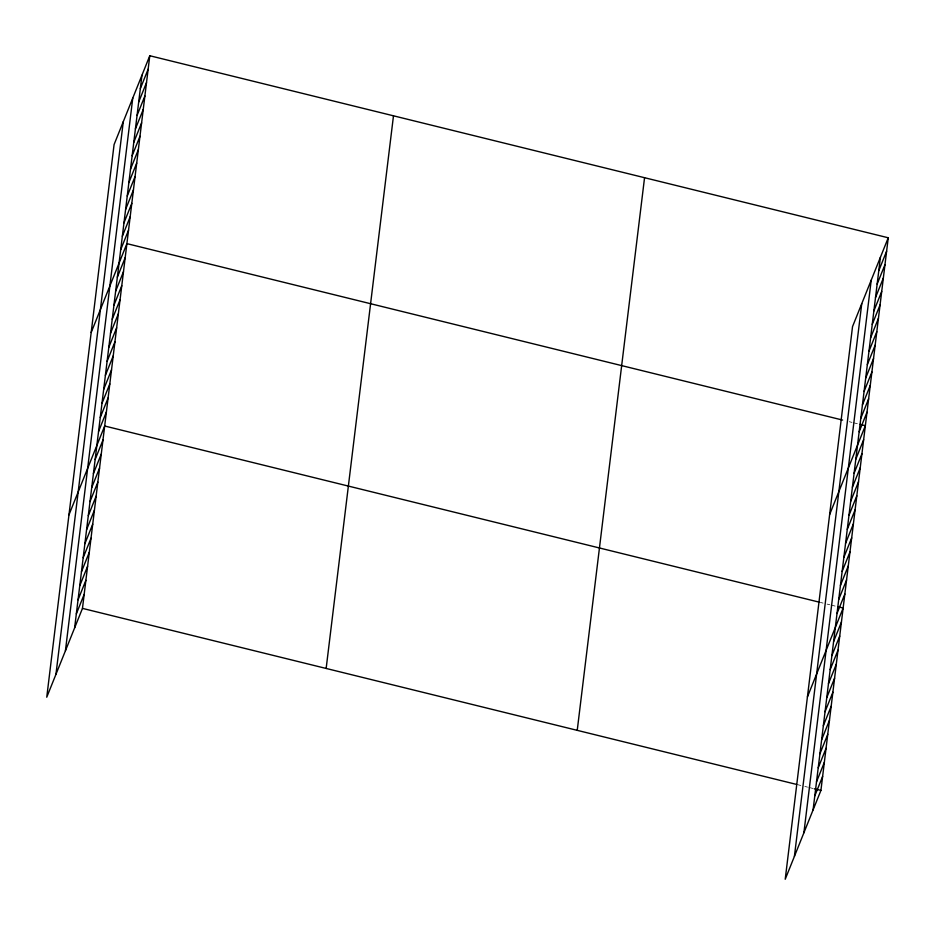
<?xml version="1.0" encoding="UTF-8"?>
<svg xmlns="http://www.w3.org/2000/svg" width="935" height="935" viewBox="0 0 935 935"><rect width="100%" height="100%" fill="white"/><g stroke="black" fill="none" stroke-linecap="round" stroke-linejoin="round"><path stroke-width="0.7" stroke-dasharray="4.67 3.51" d="M849.296 421.72L851.972 422.375M853.304 422.714L857.325 423.695M820.381 602.444L823.057 603.098M827.078 604.092L829.754 604.746M831.086 605.074L835.107 606.067M798.163 784.804L800.839 785.47M804.86 786.464L807.536 787.118M808.869 787.445L812.889 788.439"/><path stroke-width="1.4" d="M55.948 674.334L123.28 121.69M65.427 650.748L132.758 98.117M74.625 627.864L141.956 75.232M149.787 55.738L114.082 144.574L46.75 697.218L82.467 608.381L149.787 55.738L888.25 237.782L820.918 790.426L785.213 879.262L852.533 326.619L888.25 237.782M326.151 668.455L393.483 115.811M577.234 730.352L644.554 177.708M794.411 856.378L861.743 303.735M803.89 832.793L871.221 280.161M813.088 809.909L880.419 257.265M140.32 88.65L148.151 69.167M138.684 102.067L146.514 82.584M137.048 115.496L144.878 96.001M135.411 128.913L143.254 109.43M133.775 142.33L141.617 122.847M132.139 155.759L139.981 136.265M130.514 169.177L138.345 149.694M128.878 182.594L136.709 163.111M127.242 196.023L135.072 176.528M125.606 209.44L133.436 189.957M123.969 222.869L131.8 203.374M122.333 236.286L130.164 216.791M120.697 249.703L128.527 230.22M91.186 332.474L126.903 243.638L842.599 420.072M117.354 277.157L125.185 257.663M115.648 291.182L123.478 271.699M113.941 305.207L121.772 285.724M112.223 319.244L120.066 299.749M110.517 333.269L118.348 313.786M108.811 347.294L116.641 327.811M107.104 361.331L114.935 341.836M105.386 375.356L113.228 355.861M103.68 389.381L111.522 369.898M101.973 403.417L109.804 383.923M100.267 417.442L108.098 397.948M98.561 431.467L106.391 411.984M68.968 514.846L104.685 426.009L819.037 602.105M95.136 459.529L102.967 440.034M93.43 473.554L101.26 454.071M91.724 487.579L99.554 468.096M90.005 501.616L97.848 482.121M88.299 515.641L96.13 496.146M86.593 529.666L94.423 510.183M84.886 543.702L92.717 524.208M83.168 557.727L91.011 538.233M81.462 571.752L89.304 552.269M79.755 585.777L87.586 566.294M78.049 599.814L85.88 580.319M76.343 613.839L84.173 594.356M878.783 270.694L886.614 251.199M877.147 284.111L884.977 264.628M875.511 297.529L883.341 278.046M873.874 310.958L881.705 291.463M872.238 324.375L880.08 304.892M870.602 337.792L878.444 318.309M868.966 351.221L876.808 331.726M867.329 364.638L875.172 345.155M865.705 378.067L873.535 358.572M864.069 391.484L871.899 371.99M862.432 404.902L870.263 385.419M860.796 418.331L868.627 398.836M859.16 431.748L866.99 412.253M829.649 514.519L865.354 425.682L860.001 424.361M855.817 459.202L863.648 439.707M854.111 473.227L861.941 453.732M852.393 487.252L860.235 467.769M850.686 501.277L858.517 481.794M848.98 515.314L856.811 495.819M847.274 529.339L855.104 509.856M845.556 543.364L853.398 523.88M843.849 557.4L851.692 537.905M842.143 571.425L849.973 551.93M840.436 585.45L848.267 565.967M838.73 599.475L846.561 579.992M837.012 613.512L844.854 594.017M807.431 696.891L843.136 608.054L837.783 606.733M833.599 641.562L841.43 622.079M831.893 655.599L839.723 636.104M830.175 669.624L838.017 650.141M828.468 683.649L836.311 664.166M826.762 697.685L834.593 678.191M825.056 711.71L832.886 692.216M823.349 725.735L831.18 706.252M821.631 739.76L829.474 720.277M819.925 753.797L827.755 734.302M818.219 767.822L826.049 748.339M816.512 781.847L824.343 762.364M814.794 795.884L822.636 776.389M82.467 608.381L796.819 784.477M814.233 788.766L820.918 790.426"/></g></svg>
